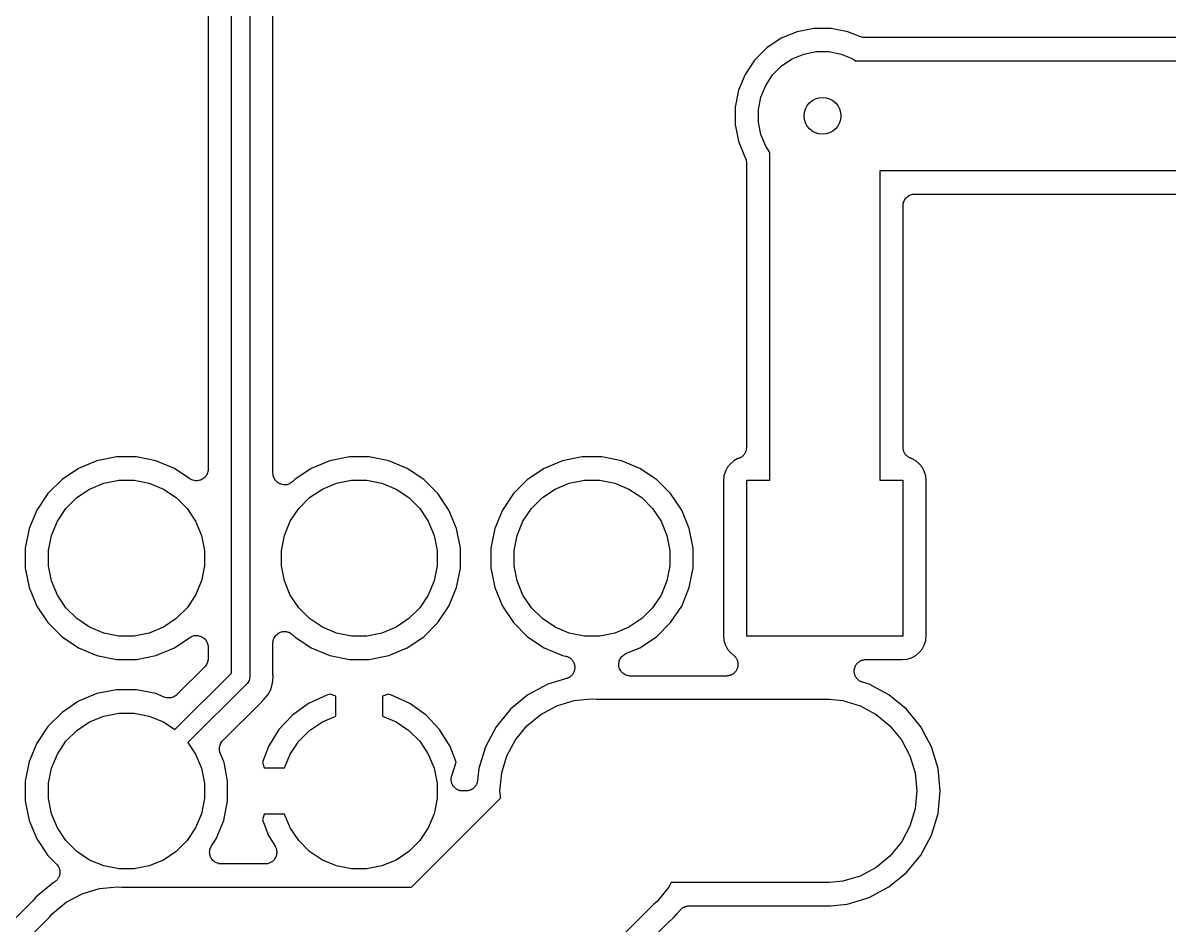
# Model space of a CAD drawing. Extents: x 49 to 143, y -149 to -38.
# Drawn here: x 111.54 to 124.05, y -69.54 to -59.69 of the extents above; entities that cross this region are included whole.
import ezdxf

# ---------------------------------------------------------------- set-up
doc = ezdxf.new("R2010")
doc.units = 0
doc.layers.add('BLACK', color=7, linetype='CONTINUOUS')

msp = doc.modelspace()

# ---------------------------------------------------------------- linework, layer by layer
at = {"layer": 'BLACK', "linetype": 'CONTINUOUS'}
for p, q in [((113.565, -57.4276), (113.565, -64.5617)), ((113.819, -66.786), (113.819, -57.4089)), ((114.019, -57.4454), (114.019, -66.8225)), ((114.273, -64.6055), (114.273, -57.6032)), ((120.175, -59.752), (119.991, -59.7887)), ((120.363, -59.752), (120.175, -59.752)), ((120.547, -59.7887), (120.363, -59.752)), ((119.817, -59.8606), (119.661, -59.965)), ((119.991, -59.7887), (119.817, -59.8606)), ((120.677, -59.8423), (120.547, -59.7887)), ((120.688, -59.8457), (120.677, -59.8423)), ((120.699, -59.8492), (120.688, -59.8457)), ((120.7, -59.8493), (120.699, -59.8492)), ((120.701, -59.8495), (120.7, -59.8493)), ((120.712, -59.8507), (120.701, -59.8495)), ((120.724, -59.852), (120.712, -59.8507)), ((120.725, -59.852), (120.724, -59.852)), ((133.556, -59.852), (120.725, -59.852)), ((120.725, -59.852), (120.725, -59.852)), ((120.725, -59.852), (120.725, -59.852)), ((120.725, -59.852), (120.725, -59.852)), ((119.661, -59.965), (119.528, -60.0979)), ((120.065, -60.0329), (120.2, -60.006)), ((120.2, -60.006), (120.338, -60.006)), ((120.338, -60.006), (120.473, -60.0329)), ((119.528, -60.0979), (119.424, -60.2541)), ((119.823, -60.1623), (119.937, -60.0857)), ((119.937, -60.0857), (120.065, -60.0329)), ((120.473, -60.0329), (120.601, -60.0857)), ((120.601, -60.0857), (120.631, -60.106)), ((120.631, -60.106), (133.575, -60.106)), ((119.424, -60.2541), (119.352, -60.4277)), ((119.649, -60.3744), (119.725, -60.2598)), ((119.725, -60.2598), (119.823, -60.1623)), ((119.596, -60.5018), (119.649, -60.3744)), ((119.352, -60.4277), (119.315, -60.612)), ((119.569, -60.6371), (119.596, -60.5018)), ((119.315, -60.612), (119.315, -60.8)), ((119.569, -60.7749), (119.569, -60.6371)), ((119.596, -60.9102), (119.569, -60.7749)), ((119.315, -60.8), (119.352, -60.9843)), ((119.352, -60.9843), (119.427, -61.1655)), ((119.649, -61.0376), (119.596, -60.9102)), ((119.694, -61.106), (119.649, -61.0376)), ((119.694, -64.682), (119.694, -61.106)), ((119.427, -61.1655), (119.431, -61.1732)), ((119.431, -61.1732), (119.431, -61.1739)), ((119.431, -61.1739), (119.431, -61.1745)), ((119.431, -61.1745), (119.435, -61.1858)), ((119.435, -61.1858), (119.438, -61.1969)), ((119.438, -61.1969), (119.438, -61.1976)), ((119.438, -61.1976), (119.438, -61.1983)), ((119.438, -61.1983), (119.439, -61.21)), ((119.439, -61.21), (119.44, -61.2216)), ((119.44, -61.2216), (119.44, -64.3236)), ((133.355, -61.306), (120.894, -61.306)), ((120.894, -61.306), (120.894, -64.682)), ((121.151, -61.6606), (121.155, -61.6492)), ((121.155, -61.6492), (121.158, -61.6378)), ((121.158, -61.6378), (121.159, -61.6374)), ((121.159, -61.637), (121.164, -61.6265)), ((121.159, -61.6374), (121.159, -61.637)), ((121.164, -61.6265), (121.17, -61.616)), ((121.17, -61.6156), (121.171, -61.6152)), ((121.17, -61.616), (121.17, -61.6156)), ((121.171, -61.6152), (121.178, -61.6061)), ((121.178, -61.6061), (121.186, -61.5969)), ((121.186, -61.5966), (121.187, -61.5963)), ((121.186, -61.5969), (121.186, -61.5966)), ((121.187, -61.5963), (121.196, -61.5888)), ((121.196, -61.5888), (121.205, -61.5812)), ((121.205, -61.5812), (121.206, -61.581)), ((121.206, -61.5807), (121.216, -61.5752)), ((121.206, -61.581), (121.206, -61.5807)), ((121.216, -61.5752), (121.227, -61.5696)), ((121.227, -61.5695), (121.228, -61.5692)), ((121.227, -61.5696), (121.227, -61.5695)), ((121.228, -61.5692), (121.239, -61.5659)), ((121.239, -61.5659), (121.251, -61.5624)), ((121.251, -61.5624), (121.252, -61.5622)), ((121.251, -61.5624), (121.251, -61.5624)), ((121.252, -61.5622), (121.263, -61.5612)), ((121.263, -61.5612), (121.275, -61.56)), ((121.275, -61.56), (133.198, -61.56)), ((121.148, -61.6852), (121.15, -61.6733)), ((121.148, -61.6861), (121.148, -61.6852)), ((121.148, -61.687), (121.148, -61.6861)), ((121.148, -61.6861), (121.148, -61.6861)), ((121.148, -61.6861), (121.148, -61.6861)), ((121.148, -64.3236), (121.148, -61.687)), ((121.15, -61.6733), (121.151, -61.6615)), ((121.151, -61.661), (121.151, -61.6606)), ((121.151, -61.6615), (121.151, -61.661)), ((119.407, -64.4092), (119.402, -64.4143)), ((119.411, -64.4044), (119.407, -64.4092)), ((119.415, -64.3997), (119.411, -64.4044)), ((119.418, -64.3953), (119.415, -64.3997)), ((119.421, -64.3894), (119.418, -64.3953)), ((119.425, -64.3839), (119.421, -64.3894)), ((119.427, -64.3786), (119.425, -64.3839)), ((119.43, -64.3736), (119.427, -64.3786)), ((119.432, -64.3672), (119.43, -64.3736)), ((119.435, -64.361), (119.432, -64.3672)), ((119.436, -64.3554), (119.435, -64.361)), ((119.438, -64.35), (119.436, -64.3554)), ((119.44, -64.3367), (119.438, -64.3433)), ((119.438, -64.3433), (119.438, -64.35)), ((119.44, -64.3236), (119.44, -64.3254)), ((119.44, -64.3254), (119.44, -64.331)), ((119.44, -64.331), (119.44, -64.3367)), ((121.149, -64.3293), (121.148, -64.3236)), ((121.149, -64.3349), (121.149, -64.3293)), ((121.15, -64.3416), (121.149, -64.3349)), ((121.151, -64.3483), (121.15, -64.3416)), ((121.152, -64.3537), (121.151, -64.3483)), ((121.154, -64.3593), (121.152, -64.3537)), ((121.156, -64.3655), (121.154, -64.3593)), ((121.158, -64.372), (121.156, -64.3655)), ((121.161, -64.377), (121.158, -64.372)), ((121.163, -64.3823), (121.161, -64.377)), ((121.166, -64.3879), (121.163, -64.3823)), ((121.17, -64.3939), (121.166, -64.3879)), ((121.173, -64.3983), (121.17, -64.3939)), ((121.176, -64.403), (121.173, -64.3983)), ((121.181, -64.4079), (121.176, -64.403)), ((121.185, -64.4131), (121.181, -64.4079)), ((112.352, -64.4704), (112.151, -64.5536)), ((112.566, -64.428), (112.352, -64.4704)), ((112.783, -64.428), (112.566, -64.428)), ((112.996, -64.4704), (112.783, -64.428)), ((113.197, -64.5536), (112.996, -64.4704)), ((114.892, -64.4704), (114.691, -64.5536)), ((115.106, -64.428), (114.892, -64.4704)), ((115.323, -64.428), (115.106, -64.428)), ((115.536, -64.4704), (115.323, -64.428)), ((115.737, -64.5536), (115.536, -64.4704)), ((117.432, -64.4704), (117.231, -64.5536)), ((117.646, -64.428), (117.432, -64.4704)), ((117.863, -64.428), (117.646, -64.428)), ((118.076, -64.4704), (117.863, -64.428)), ((118.277, -64.5536), (118.076, -64.4704)), ((119.264, -64.5015), (119.232, -64.5402)), ((119.303, -64.4698), (119.264, -64.5015)), ((119.347, -64.4462), (119.303, -64.4698)), ((119.35, -64.4451), (119.347, -64.4462)), ((119.356, -64.443), (119.35, -64.4451)), ((119.361, -64.4413), (119.356, -64.443)), ((119.367, -64.4382), (119.361, -64.4413)), ((119.373, -64.4357), (119.367, -64.4382)), ((119.378, -64.4325), (119.373, -64.4357)), ((119.383, -64.4299), (119.378, -64.4325)), ((119.388, -64.4256), (119.383, -64.4299)), ((119.394, -64.4219), (119.388, -64.4256)), ((119.398, -64.4179), (119.394, -64.4219)), ((119.402, -64.4143), (119.398, -64.4179)), ((121.19, -64.4167), (121.185, -64.4131)), ((121.194, -64.4208), (121.19, -64.4167)), ((121.199, -64.4246), (121.194, -64.4208)), ((121.204, -64.4289), (121.199, -64.4246)), ((121.209, -64.4316), (121.204, -64.4289)), ((121.214, -64.4348), (121.209, -64.4316)), ((121.22, -64.4375), (121.214, -64.4348)), ((121.226, -64.4407), (121.22, -64.4375)), ((121.232, -64.4424), (121.226, -64.4407)), ((121.237, -64.4446), (121.232, -64.4424)), ((121.239, -64.4451), (121.237, -64.4446)), ((121.242, -64.4462), (121.239, -64.4451)), ((121.286, -64.4698), (121.242, -64.4462)), ((121.325, -64.5015), (121.286, -64.4698)), ((121.357, -64.5402), (121.325, -64.5015)), ((112.151, -64.5536), (111.971, -64.6745)), ((113.367, -64.6673), (113.197, -64.5536)), ((113.517, -64.6601), (113.508, -64.6677)), ((113.527, -64.6524), (113.517, -64.6601)), ((113.535, -64.6428), (113.527, -64.6521)), ((113.527, -64.6521), (113.527, -64.6522)), ((113.527, -64.6522), (113.527, -64.6524)), ((113.543, -64.6335), (113.535, -64.6428)), ((113.549, -64.6224), (113.543, -64.633)), ((113.543, -64.633), (113.543, -64.6332)), ((113.543, -64.6332), (113.543, -64.6335)), ((113.555, -64.6117), (113.549, -64.6224)), ((113.559, -64.5997), (113.555, -64.6112)), ((113.555, -64.6112), (113.555, -64.6115)), ((113.555, -64.6115), (113.555, -64.6117)), ((113.562, -64.5881), (113.559, -64.5997)), ((113.564, -64.5756), (113.562, -64.5876)), ((113.562, -64.5876), (113.562, -64.5878)), ((113.562, -64.5878), (113.562, -64.5881)), ((113.565, -64.5635), (113.564, -64.5756)), ((113.565, -64.5617), (113.565, -64.5629)), ((113.565, -64.5629), (113.565, -64.5629)), ((113.565, -64.5629), (113.565, -64.563)), ((113.565, -64.563), (113.565, -64.5635)), ((114.274, -64.6177), (114.273, -64.6055)), ((114.275, -64.6297), (114.274, -64.6177)), ((114.275, -64.6299), (114.275, -64.6297)), ((114.275, -64.6302), (114.275, -64.6299)), ((114.279, -64.6418), (114.275, -64.6302)), ((114.282, -64.6535), (114.279, -64.6418)), ((114.283, -64.6537), (114.282, -64.6535)), ((114.283, -64.6539), (114.283, -64.6537)), ((114.288, -64.6646), (114.283, -64.6539)), ((114.691, -64.5536), (114.511, -64.6745)), ((115.918, -64.6745), (115.737, -64.5536)), ((117.231, -64.5536), (117.051, -64.6745)), ((118.458, -64.6745), (118.277, -64.5536)), ((119.194, -64.6322), (119.189, -64.6882)), ((119.209, -64.5843), (119.194, -64.6322)), ((119.232, -64.5402), (119.209, -64.5843)), ((121.38, -64.5843), (121.357, -64.5402)), ((121.395, -64.6322), (121.38, -64.5843)), ((121.4, -64.6882), (121.395, -64.6322)), ((111.971, -64.6745), (111.817, -64.8282)), ((112.133, -64.8718), (112.272, -64.7787)), ((112.272, -64.7787), (112.426, -64.7147)), ((112.426, -64.7147), (112.591, -64.682)), ((112.591, -64.682), (112.758, -64.682)), ((112.758, -64.682), (112.922, -64.7147)), ((112.922, -64.7147), (113.077, -64.7787)), ((113.077, -64.7787), (113.216, -64.8718)), ((113.378, -64.673), (113.367, -64.6673)), ((113.389, -64.6788), (113.378, -64.673)), ((113.389, -64.6789), (113.389, -64.6788)), ((113.389, -64.679), (113.389, -64.6789)), ((113.401, -64.6825), (113.389, -64.679)), ((113.412, -64.6861), (113.401, -64.6825)), ((113.413, -64.6861), (113.412, -64.6861)), ((113.413, -64.6862), (113.413, -64.6861)), ((113.425, -64.6874), (113.413, -64.6862)), ((113.437, -64.6887), (113.425, -64.6874)), ((113.438, -64.6887), (113.437, -64.6887)), ((113.437, -64.6887), (113.437, -64.6887)), ((113.45, -64.6876), (113.438, -64.6887)), ((113.462, -64.6865), (113.45, -64.6876)), ((113.474, -64.6829), (113.462, -64.6864)), ((113.462, -64.6864), (113.462, -64.6864)), ((113.462, -64.6864), (113.462, -64.6865)), ((113.486, -64.6795), (113.474, -64.6829)), ((113.497, -64.6736), (113.486, -64.6793)), ((113.486, -64.6793), (113.486, -64.6793)), ((113.486, -64.6793), (113.486, -64.6795)), ((113.508, -64.668), (113.497, -64.6736)), ((113.508, -64.6677), (113.508, -64.6678)), ((113.508, -64.6678), (113.508, -64.668)), ((114.294, -64.6754), (114.288, -64.6646)), ((114.294, -64.6756), (114.294, -64.6754)), ((114.294, -64.6758), (114.294, -64.6756)), ((114.302, -64.6852), (114.294, -64.6758)), ((114.31, -64.6947), (114.302, -64.6852)), ((114.31, -64.6948), (114.31, -64.6947)), ((114.31, -64.695), (114.31, -64.6948)), ((114.319, -64.7027), (114.31, -64.695)), ((114.329, -64.7105), (114.319, -64.7027)), ((114.329, -64.7106), (114.329, -64.7105)), ((114.329, -64.7108), (114.329, -64.7106)), ((114.34, -64.7166), (114.329, -64.7108)), ((114.35, -64.7224), (114.34, -64.7166)), ((114.351, -64.7225), (114.35, -64.7224)), ((114.351, -64.7226), (114.351, -64.7225)), ((114.362, -64.7262), (114.351, -64.7226)), ((114.374, -64.7298), (114.362, -64.7262)), ((114.374, -64.7299), (114.374, -64.7298)), ((114.374, -64.7298), (114.374, -64.7298)), ((114.387, -64.7312), (114.374, -64.7299)), ((114.399, -64.7325), (114.387, -64.7312)), ((114.411, -64.7314), (114.399, -64.7325)), ((114.399, -64.7325), (114.399, -64.7325)), ((114.399, -64.7325), (114.399, -64.7325)), ((114.423, -64.7303), (114.411, -64.7314)), ((114.424, -64.7303), (114.423, -64.7303)), ((114.435, -64.7269), (114.424, -64.7303)), ((114.424, -64.7303), (114.424, -64.7303)), ((114.447, -64.7234), (114.435, -64.7269)), ((114.448, -64.7233), (114.447, -64.7233)), ((114.447, -64.7233), (114.447, -64.7234)), ((114.458, -64.7176), (114.448, -64.7233)), ((114.469, -64.712), (114.458, -64.7176)), ((114.47, -64.7118), (114.469, -64.7119)), ((114.469, -64.7119), (114.469, -64.712)), ((114.479, -64.7041), (114.47, -64.7118)), ((114.489, -64.6966), (114.479, -64.7041)), ((114.49, -64.6953), (114.489, -64.6962)), ((114.489, -64.6962), (114.489, -64.6962)), ((114.489, -64.6962), (114.489, -64.6963)), ((114.489, -64.6963), (114.489, -64.6966)), ((114.511, -64.6745), (114.49, -64.6953)), ((114.673, -64.8718), (114.812, -64.7787)), ((114.812, -64.7787), (114.966, -64.7147)), ((114.966, -64.7147), (115.131, -64.682)), ((115.131, -64.682), (115.298, -64.682)), ((115.298, -64.682), (115.462, -64.7147)), ((115.462, -64.7147), (115.617, -64.7787)), ((115.617, -64.7787), (115.756, -64.8718)), ((116.072, -64.8282), (115.918, -64.6745)), ((117.051, -64.6745), (116.897, -64.8282)), ((117.213, -64.8718), (117.352, -64.7787)), ((117.352, -64.7787), (117.506, -64.7147)), ((117.506, -64.7147), (117.671, -64.682)), ((117.671, -64.682), (117.838, -64.682)), ((117.838, -64.682), (118.002, -64.7147)), ((118.002, -64.7147), (118.157, -64.7787)), ((118.157, -64.7787), (118.296, -64.8718)), ((118.612, -64.8282), (118.458, -64.6745)), ((119.189, -64.6882), (119.189, -66.3758)), ((119.444, -66.382), (119.444, -64.682)), ((119.444, -64.682), (119.694, -64.682)), ((120.894, -64.682), (121.144, -64.682)), ((121.144, -64.682), (121.144, -66.382)), ((121.4, -66.3758), (121.4, -64.6882)), ((111.817, -64.8282), (111.696, -65.0091)), ((112.014, -64.9902), (112.133, -64.8718)), ((113.216, -64.8718), (113.335, -64.9902)), ((114.554, -64.9902), (114.673, -64.8718)), ((115.756, -64.8718), (115.875, -64.9902)), ((116.193, -65.0091), (116.072, -64.8282)), ((116.897, -64.8282), (116.776, -65.0091)), ((117.094, -64.9902), (117.213, -64.8718)), ((118.296, -64.8718), (118.415, -64.9902)), ((118.733, -65.0091), (118.612, -64.8282)), ((111.696, -65.0091), (111.613, -65.21)), ((111.921, -65.1294), (112.014, -64.9902)), ((113.335, -64.9902), (113.428, -65.1294)), ((114.461, -65.1294), (114.554, -64.9902)), ((115.875, -64.9902), (115.968, -65.1294)), ((116.276, -65.21), (116.193, -65.0091)), ((116.776, -65.0091), (116.693, -65.21)), ((117.001, -65.1294), (117.094, -64.9902)), ((118.415, -64.9902), (118.508, -65.1294)), ((118.816, -65.21), (118.733, -65.0091)), ((111.857, -65.2841), (111.921, -65.1294)), ((113.428, -65.1294), (113.492, -65.2841)), ((114.397, -65.2841), (114.461, -65.1294)), ((115.968, -65.1294), (116.032, -65.2841)), ((116.937, -65.2841), (117.001, -65.1294)), ((118.508, -65.1294), (118.572, -65.2841)), ((111.613, -65.21), (111.57, -65.4233)), ((111.824, -65.4483), (111.857, -65.2841)), ((113.492, -65.2841), (113.524, -65.4483)), ((114.364, -65.4483), (114.397, -65.2841)), ((116.032, -65.2841), (116.064, -65.4483)), ((116.318, -65.4233), (116.276, -65.21)), ((116.693, -65.21), (116.65, -65.4233)), ((116.904, -65.4483), (116.937, -65.2841)), ((118.572, -65.2841), (118.604, -65.4483)), ((118.858, -65.4233), (118.816, -65.21)), ((111.57, -65.4233), (111.57, -65.6407)), ((111.824, -65.6157), (111.824, -65.4483)), ((113.524, -65.4483), (113.524, -65.6157)), ((114.364, -65.6157), (114.364, -65.4483)), ((116.064, -65.4483), (116.064, -65.6157)), ((116.318, -65.6407), (116.318, -65.4233)), ((116.65, -65.4233), (116.65, -65.6407)), ((116.904, -65.6157), (116.904, -65.4483)), ((118.604, -65.4483), (118.604, -65.6157)), ((118.858, -65.6407), (118.858, -65.4233)), ((111.57, -65.6407), (111.613, -65.854)), ((111.857, -65.7799), (111.824, -65.6157)), ((113.524, -65.6157), (113.492, -65.7799)), ((114.397, -65.7799), (114.364, -65.6157)), ((116.064, -65.6157), (116.032, -65.7799)), ((116.276, -65.854), (116.318, -65.6407)), ((116.65, -65.6407), (116.693, -65.854)), ((116.937, -65.7799), (116.904, -65.6157)), ((118.604, -65.6157), (118.572, -65.7799)), ((118.816, -65.854), (118.858, -65.6407)), ((111.921, -65.9346), (111.857, -65.7799)), ((113.492, -65.7799), (113.428, -65.9346)), ((114.461, -65.9346), (114.397, -65.7799)), ((116.032, -65.7799), (115.968, -65.9346)), ((117.001, -65.9346), (116.937, -65.7799)), ((118.572, -65.7799), (118.508, -65.9346)), ((111.613, -65.854), (111.696, -66.0549)), ((116.193, -66.0549), (116.276, -65.854)), ((116.693, -65.854), (116.776, -66.0549)), ((118.733, -66.0549), (118.816, -65.854)), ((112.014, -66.0738), (111.921, -65.9346)), ((113.428, -65.9346), (113.335, -66.0738)), ((114.554, -66.0738), (114.461, -65.9346)), ((115.968, -65.9346), (115.875, -66.0738)), ((117.094, -66.0738), (117.001, -65.9346)), ((118.508, -65.9346), (118.415, -66.0738)), ((111.696, -66.0549), (111.817, -66.2358)), ((112.133, -66.1922), (112.014, -66.0738)), ((113.335, -66.0738), (113.216, -66.1922)), ((114.673, -66.1922), (114.554, -66.0738)), ((115.875, -66.0738), (115.756, -66.1922)), ((116.072, -66.2358), (116.193, -66.0549)), ((116.776, -66.0549), (116.897, -66.2358)), ((117.213, -66.1922), (117.094, -66.0738)), ((118.415, -66.0738), (118.296, -66.1922)), ((118.612, -66.2358), (118.733, -66.0549)), ((111.817, -66.2358), (111.971, -66.3895)), ((112.272, -66.2853), (112.133, -66.1922)), ((112.426, -66.3493), (112.272, -66.2853)), ((113.077, -66.2853), (112.922, -66.3493)), ((113.216, -66.1922), (113.077, -66.2853)), ((114.812, -66.2853), (114.673, -66.1922)), ((114.966, -66.3493), (114.812, -66.2853)), ((115.617, -66.2853), (115.462, -66.3493)), ((115.756, -66.1922), (115.617, -66.2853)), ((115.918, -66.3895), (116.072, -66.2358)), ((116.897, -66.2358), (117.051, -66.3895)), ((117.352, -66.2853), (117.213, -66.1922)), ((117.506, -66.3493), (117.352, -66.2853)), ((118.157, -66.2853), (118.002, -66.3493)), ((118.296, -66.1922), (118.157, -66.2853)), ((118.458, -66.3895), (118.612, -66.2358)), ((111.971, -66.3895), (112.151, -66.5104)), ((112.591, -66.382), (112.426, -66.3493)), ((112.758, -66.382), (112.591, -66.382)), ((112.922, -66.3493), (112.758, -66.382)), ((113.197, -66.5104), (113.367, -66.3967)), ((113.367, -66.3967), (113.368, -66.396)), ((113.368, -66.396), (113.369, -66.3957)), ((113.368, -66.396), (113.368, -66.396)), ((113.368, -66.396), (113.368, -66.396)), ((113.369, -66.3957), (113.38, -66.3901)), ((113.38, -66.3901), (113.39, -66.3845)), ((113.39, -66.3845), (113.391, -66.3845)), ((113.391, -66.3843), (113.403, -66.3809)), ((113.391, -66.3845), (113.391, -66.3843)), ((113.403, -66.3809), (113.414, -66.3775)), ((113.414, -66.3775), (113.415, -66.3774)), ((113.414, -66.3775), (113.414, -66.3775)), ((113.415, -66.3774), (113.427, -66.3764)), ((113.427, -66.3764), (113.439, -66.3753)), ((113.439, -66.3753), (113.439, -66.3753)), ((113.439, -66.3753), (113.439, -66.3753)), ((113.439, -66.3753), (113.451, -66.3766)), ((113.451, -66.3766), (113.464, -66.3779)), ((113.464, -66.3779), (113.464, -66.378)), ((113.464, -66.378), (113.464, -66.378)), ((113.464, -66.378), (113.476, -66.3816)), ((113.476, -66.3816), (113.487, -66.3852)), ((113.487, -66.3852), (113.487, -66.3853)), ((113.487, -66.3853), (113.488, -66.3854)), ((113.488, -66.3854), (113.498, -66.3912)), ((113.498, -66.3912), (113.509, -66.397)), ((113.509, -66.397), (113.509, -66.3972)), ((113.509, -66.3972), (113.509, -66.3973)), ((113.509, -66.3973), (113.519, -66.405)), ((113.519, -66.405), (113.528, -66.4128)), ((114.279, -66.4204), (114.283, -66.4089)), ((114.283, -66.4085), (114.289, -66.3978)), ((114.283, -66.4087), (114.283, -66.4085)), ((114.283, -66.4089), (114.283, -66.4087)), ((114.289, -66.3978), (114.295, -66.3871)), ((114.295, -66.3867), (114.303, -66.3774)), ((114.295, -66.3869), (114.295, -66.3867)), ((114.295, -66.3871), (114.295, -66.3869)), ((114.303, -66.3774), (114.311, -66.3681)), ((114.311, -66.3678), (114.321, -66.3602)), ((114.311, -66.3679), (114.311, -66.3678)), ((114.311, -66.3681), (114.311, -66.3679)), ((114.321, -66.3602), (114.33, -66.3525)), ((114.33, -66.3522), (114.341, -66.3466)), ((114.33, -66.3524), (114.33, -66.3522)), ((114.33, -66.3525), (114.33, -66.3524)), ((114.341, -66.3466), (114.352, -66.3409)), ((114.352, -66.3407), (114.364, -66.3373)), ((114.352, -66.3408), (114.352, -66.3407)), ((114.352, -66.3409), (114.352, -66.3408)), ((114.364, -66.3373), (114.376, -66.3338)), ((114.376, -66.3337), (114.388, -66.3326)), ((114.376, -66.3338), (114.376, -66.3337)), ((114.376, -66.3338), (114.376, -66.3338)), ((114.388, -66.3326), (114.4, -66.3315)), ((114.4, -66.3315), (114.401, -66.3315)), ((114.401, -66.3315), (114.401, -66.3315)), ((114.401, -66.3315), (114.413, -66.3328)), ((114.413, -66.3328), (114.425, -66.334)), ((114.425, -66.334), (114.425, -66.3341)), ((114.425, -66.3341), (114.426, -66.3341)), ((114.426, -66.3341), (114.437, -66.3377)), ((114.437, -66.3377), (114.449, -66.3413)), ((114.449, -66.3413), (114.449, -66.3414)), ((114.449, -66.3414), (114.449, -66.3414)), ((114.449, -66.3414), (114.46, -66.3473)), ((114.46, -66.3473), (114.471, -66.353)), ((114.471, -66.353), (114.471, -66.3531)), ((114.471, -66.3531), (114.471, -66.3532)), ((114.471, -66.3532), (114.48, -66.3609)), ((114.48, -66.3609), (114.49, -66.3687)), ((114.49, -66.3687), (114.511, -66.3895)), ((114.511, -66.3895), (114.691, -66.5104)), ((115.131, -66.382), (114.966, -66.3493)), ((115.298, -66.382), (115.131, -66.382)), ((115.462, -66.3493), (115.298, -66.382)), ((115.737, -66.5104), (115.918, -66.3895)), ((117.051, -66.3895), (117.231, -66.5104)), ((117.671, -66.382), (117.506, -66.3493)), ((117.838, -66.382), (117.671, -66.382)), ((118.002, -66.3493), (117.838, -66.382)), ((118.277, -66.5104), (118.458, -66.3895)), ((119.189, -66.3758), (119.194, -66.4318)), ((121.144, -66.382), (119.444, -66.382)), ((121.395, -66.4318), (121.4, -66.3758)), ((112.151, -66.5104), (112.352, -66.5936)), ((112.996, -66.5936), (113.197, -66.5104)), ((113.528, -66.4128), (113.528, -66.413)), ((113.528, -66.413), (113.529, -66.4132)), ((113.529, -66.4132), (113.536, -66.4226)), ((113.536, -66.4226), (113.544, -66.432)), ((113.544, -66.432), (113.544, -66.4323)), ((113.544, -66.4323), (113.544, -66.4325)), ((113.544, -66.4325), (113.55, -66.4432)), ((113.55, -66.4432), (113.555, -66.4539)), ((113.555, -66.4539), (113.555, -66.4542)), ((113.555, -66.4542), (113.556, -66.4544)), ((113.556, -66.4544), (113.559, -66.4661)), ((113.559, -66.4661), (113.563, -66.4776)), ((113.563, -66.4776), (113.563, -66.4779)), ((113.563, -66.4779), (113.563, -66.4782)), ((113.563, -66.4782), (113.564, -66.4903)), ((113.564, -66.4903), (113.565, -66.5023)), ((113.565, -66.5023), (113.565, -66.6282)), ((114.273, -66.4567), (114.274, -66.4445)), ((114.273, -66.4571), (114.273, -66.4567)), ((114.273, -66.4572), (114.273, -66.4571)), ((114.273, -66.4585), (114.273, -66.4572)), ((114.273, -66.4572), (114.273, -66.4572)), ((114.273, -66.8038), (114.273, -66.4585)), ((114.274, -66.4445), (114.276, -66.4325)), ((114.276, -66.4321), (114.279, -66.4204)), ((114.276, -66.4323), (114.276, -66.4321)), ((114.276, -66.4325), (114.276, -66.4323)), ((114.691, -66.5104), (114.892, -66.5936)), ((115.536, -66.5936), (115.737, -66.5104)), ((117.231, -66.5104), (117.432, -66.5936)), ((118.124, -66.5737), (118.277, -66.5104)), ((119.194, -66.4318), (119.209, -66.4797)), ((119.209, -66.4797), (119.232, -66.5238)), ((119.232, -66.5238), (119.264, -66.5625)), ((121.325, -66.5625), (121.357, -66.5238)), ((121.357, -66.5238), (121.38, -66.4797)), ((121.38, -66.4797), (121.395, -66.4318)), ((112.352, -66.5936), (112.566, -66.636)), ((112.566, -66.636), (112.783, -66.636)), ((112.783, -66.636), (112.996, -66.5936)), ((113.562, -66.6546), (113.559, -66.6658)), ((113.564, -66.6417), (113.562, -66.6533)), ((113.562, -66.6533), (113.562, -66.6539)), ((113.562, -66.6539), (113.562, -66.6546)), ((113.565, -66.6299), (113.564, -66.6417)), ((113.565, -66.6282), (113.565, -66.6286)), ((113.565, -66.6286), (113.565, -66.6286)), ((113.565, -66.6286), (113.565, -66.6286)), ((113.565, -66.6286), (113.565, -66.6299)), ((114.892, -66.5936), (115.106, -66.636)), ((115.106, -66.636), (115.323, -66.636)), ((115.323, -66.636), (115.536, -66.5936)), ((117.432, -66.5936), (117.464, -66.5999)), ((117.464, -66.5999), (117.466, -66.6002)), ((117.466, -66.6002), (117.472, -66.6021)), ((117.472, -66.6021), (117.478, -66.6033)), ((117.478, -66.6033), (117.483, -66.6058)), ((117.483, -66.6058), (117.489, -66.6078)), ((117.489, -66.6078), (117.495, -66.6107)), ((117.495, -66.6107), (117.5, -66.6131)), ((117.5, -66.6131), (117.506, -66.6167)), ((117.506, -66.6167), (117.511, -66.6197)), ((117.511, -66.6197), (117.516, -66.6236)), ((117.516, -66.6236), (117.521, -66.627)), ((117.521, -66.627), (117.525, -66.6316)), ((117.525, -66.6316), (117.53, -66.6357)), ((117.53, -66.6357), (117.534, -66.6404)), ((117.534, -66.6404), (117.538, -66.6447)), ((117.538, -66.6447), (117.542, -66.65)), ((117.542, -66.65), (117.546, -66.655)), ((117.546, -66.655), (117.548, -66.6604)), ((117.548, -66.6604), (117.552, -66.6655)), ((118.049, -66.6655), (118.052, -66.6535)), ((118.052, -66.6535), (118.056, -66.642)), ((118.056, -66.6418), (118.062, -66.6309)), ((118.056, -66.6419), (118.056, -66.6418)), ((118.056, -66.642), (118.056, -66.6419)), ((118.062, -66.6309), (118.068, -66.6202)), ((118.068, -66.62), (118.076, -66.6103)), ((118.068, -66.6201), (118.068, -66.62)), ((118.068, -66.6202), (118.068, -66.6201)), ((118.076, -66.6103), (118.083, -66.601)), ((118.083, -66.601), (118.084, -66.601)), ((118.084, -66.6009), (118.093, -66.593)), ((118.084, -66.601), (118.084, -66.6009)), ((118.093, -66.593), (118.103, -66.5853)), ((118.103, -66.5852), (118.114, -66.5794)), ((118.103, -66.5853), (118.103, -66.5852)), ((118.103, -66.5853), (118.103, -66.5853)), ((118.114, -66.5794), (118.124, -66.5737)), ((119.264, -66.5625), (119.301, -66.5928)), ((119.301, -66.5928), (119.302, -66.594)), ((119.302, -66.594), (119.306, -66.5983)), ((119.306, -66.5983), (119.311, -66.6021)), ((119.311, -66.6021), (119.315, -66.6071)), ((119.315, -66.6071), (119.32, -66.6117)), ((119.32, -66.6117), (119.323, -66.6168)), ((119.323, -66.6168), (119.327, -66.6215)), ((119.327, -66.6215), (119.33, -66.6271)), ((119.33, -66.6271), (119.333, -66.6325)), ((119.333, -66.6325), (119.335, -66.6381)), ((119.335, -66.6381), (119.338, -66.6434)), ((119.338, -66.6434), (119.34, -66.6496)), ((119.34, -66.6496), (119.342, -66.6555)), ((119.342, -66.6555), (119.343, -66.6614)), ((119.343, -66.6614), (119.345, -66.6672)), ((120.668, -66.6629), (120.672, -66.6591)), ((120.672, -66.6591), (120.678, -66.6561)), ((120.678, -66.6561), (120.683, -66.6526)), ((120.683, -66.6526), (120.689, -66.6503)), ((120.689, -66.6503), (120.694, -66.6474)), ((120.694, -66.6474), (120.7, -66.6456)), ((120.7, -66.6456), (120.706, -66.6432)), ((120.706, -66.6432), (120.712, -66.642)), ((120.712, -66.642), (120.718, -66.6403)), ((120.718, -66.6403), (120.724, -66.6396)), ((120.724, -66.6396), (120.73, -66.6384)), ((120.73, -66.6384), (120.737, -66.6384)), ((120.737, -66.6384), (120.743, -66.6378)), ((120.743, -66.6378), (121.138, -66.6378)), ((121.138, -66.6378), (121.194, -66.6323)), ((121.194, -66.6323), (121.242, -66.6178)), ((121.242, -66.6178), (121.286, -66.5942)), ((121.286, -66.5942), (121.325, -66.5625)), ((113.202, -67.4025), (113.819, -66.786)), ((113.528, -66.718), (113.225, -67.0204)), ((113.535, -66.7089), (113.528, -66.718)), ((113.543, -66.6999), (113.535, -66.7089)), ((113.544, -66.6988), (113.543, -66.6993)), ((113.543, -66.6993), (113.543, -66.6999)), ((113.549, -66.6885), (113.544, -66.6988)), ((113.555, -66.6782), (113.549, -66.6885)), ((113.559, -66.6658), (113.555, -66.677)), ((113.555, -66.677), (113.555, -66.6776)), ((113.555, -66.6776), (113.555, -66.6782)), ((117.551, -66.7847), (117.548, -66.79)), ((117.553, -66.7791), (117.551, -66.7847)), ((117.552, -66.6655), (117.554, -66.6713)), ((117.556, -66.7738), (117.553, -66.7791)), ((117.554, -66.6713), (117.557, -66.677)), ((117.558, -66.7677), (117.556, -66.7738)), ((117.557, -66.677), (117.559, -66.6828)), ((117.561, -66.7618), (117.558, -66.7677)), ((117.559, -66.6828), (117.561, -66.6884)), ((117.561, -66.6884), (117.562, -66.6947)), ((117.562, -66.7559), (117.561, -66.7618)), ((117.562, -66.6947), (117.564, -66.7008)), ((117.564, -66.7501), (117.562, -66.7559)), ((117.564, -66.7008), (117.565, -66.7068)), ((117.566, -66.7375), (117.564, -66.7438)), ((117.564, -66.7438), (117.564, -66.7501)), ((117.565, -66.7068), (117.566, -66.7128)), ((117.566, -66.7128), (117.566, -66.7191)), ((117.566, -66.7191), (117.566, -66.7254)), ((117.566, -66.7254), (117.566, -66.7315)), ((117.566, -66.7315), (117.566, -66.7375)), ((118.046, -66.6901), (118.047, -66.6777)), ((118.046, -66.6902), (118.046, -66.6901)), ((118.046, -66.6903), (118.046, -66.6902)), ((118.047, -66.7026), (118.046, -66.6903)), ((118.047, -66.6777), (118.049, -66.6657)), ((118.048, -66.7148), (118.047, -66.7026)), ((118.048, -66.7149), (118.048, -66.7148)), ((118.048, -66.715), (118.048, -66.7149)), ((118.052, -66.7269), (118.048, -66.715)), ((118.049, -66.6656), (118.049, -66.6655)), ((118.049, -66.6657), (118.049, -66.6656)), ((118.055, -66.7386), (118.052, -66.7269)), ((118.055, -66.7387), (118.055, -66.7386)), ((118.055, -66.7388), (118.055, -66.7387)), ((118.061, -66.7494), (118.055, -66.7388)), ((118.067, -66.7605), (118.061, -66.7494)), ((118.067, -66.7606), (118.067, -66.7605)), ((118.067, -66.7607), (118.067, -66.7606)), ((118.074, -66.7699), (118.067, -66.7607)), ((118.082, -66.7799), (118.074, -66.7699)), ((118.082, -66.78), (118.082, -66.7799)), ((118.082, -66.7799), (118.082, -66.7799)), ((118.092, -66.788), (118.082, -66.78)), ((119.305, -66.7852), (119.3, -66.7897)), ((119.31, -66.7811), (119.305, -66.7852)), ((119.314, -66.7765), (119.31, -66.7811)), ((119.318, -66.7723), (119.314, -66.7765)), ((119.322, -66.767), (119.318, -66.7723)), ((119.326, -66.762), (119.322, -66.767)), ((119.328, -66.7567), (119.326, -66.762)), ((119.332, -66.7517), (119.328, -66.7567)), ((119.334, -66.7459), (119.332, -66.7517)), ((119.337, -66.7402), (119.334, -66.7459)), ((119.339, -66.7345), (119.337, -66.7402)), ((119.342, -66.7289), (119.339, -66.7345)), ((119.343, -66.7227), (119.342, -66.7289)), ((119.345, -66.7165), (119.343, -66.7227)), ((119.345, -66.6672), (119.346, -66.6736)), ((119.347, -66.7047), (119.345, -66.7106)), ((119.345, -66.7106), (119.345, -66.7165)), ((119.346, -66.6736), (119.347, -66.6799)), ((119.347, -66.6799), (119.347, -66.6859)), ((119.347, -66.6859), (119.347, -66.6919)), ((119.347, -66.6919), (119.347, -66.6983)), ((119.347, -66.6983), (119.347, -66.7047)), ((120.616, -66.7514), (120.618, -66.7454)), ((120.616, -66.7577), (120.616, -66.7514)), ((120.616, -66.764), (120.616, -66.7577)), ((120.616, -66.7701), (120.616, -66.764)), ((120.616, -66.7762), (120.616, -66.7701)), ((120.617, -66.7824), (120.616, -66.7762)), ((120.618, -66.7886), (120.617, -66.7824)), ((120.618, -66.7393), (120.62, -66.7333)), ((120.618, -66.7454), (120.618, -66.7393)), ((120.62, -66.7333), (120.621, -66.7271)), ((120.621, -66.7271), (120.624, -66.7215)), ((120.624, -66.7215), (120.626, -66.7156)), ((120.626, -66.7156), (120.629, -66.7101)), ((120.629, -66.7101), (120.631, -66.7043)), ((120.631, -66.7043), (120.634, -66.6992)), ((120.634, -66.6992), (120.637, -66.6938)), ((120.637, -66.6938), (120.641, -66.689)), ((120.641, -66.689), (120.645, -66.6838)), ((120.645, -66.6838), (120.649, -66.6795)), ((120.649, -66.6795), (120.653, -66.6747)), ((120.653, -66.6747), (120.658, -66.6707)), ((120.658, -66.6707), (120.663, -66.6663)), ((120.663, -66.6663), (120.668, -66.6629)), ((113.986, -66.9016), (113.344, -67.544)), ((113.99, -66.8985), (113.986, -66.9016)), ((114.003, -66.8832), (113.99, -66.8985)), ((114.012, -66.8659), (114.003, -66.8832)), ((114.017, -66.8489), (114.012, -66.8659)), ((114.018, -66.847), (114.017, -66.8489)), ((114.019, -66.8323), (114.018, -66.8429)), ((114.018, -66.8429), (114.018, -66.847)), ((114.019, -66.8225), (114.019, -66.8274)), ((114.019, -66.8274), (114.019, -66.8323)), ((114.019, -66.8323), (114.019, -66.8323)), ((114.248, -66.9635), (114.268, -66.8968)), ((114.268, -66.8968), (114.275, -66.8274)), ((114.274, -66.8091), (114.273, -66.8038)), ((114.273, -66.8145), (114.274, -66.8091)), ((114.274, -66.8162), (114.273, -66.8145)), ((114.275, -66.8274), (114.274, -66.8162)), ((117.272, -66.9078), (117.054, -67.0243)), ((117.476, -66.846), (117.272, -66.9078)), ((117.482, -66.8437), (117.476, -66.846)), ((117.488, -66.8419), (117.482, -66.8437)), ((117.493, -66.8389), (117.488, -66.8419)), ((117.499, -66.8365), (117.493, -66.8389)), ((117.504, -66.8331), (117.499, -66.8365)), ((117.509, -66.8303), (117.504, -66.8331)), ((117.514, -66.8263), (117.509, -66.8303)), ((117.52, -66.8228), (117.514, -66.8263)), ((117.524, -66.8185), (117.52, -66.8228)), ((117.529, -66.8146), (117.524, -66.8185)), ((117.533, -66.8097), (117.529, -66.8146)), ((117.537, -66.8053), (117.533, -66.8097)), ((117.541, -66.8002), (117.537, -66.8053)), ((117.545, -66.7956), (117.541, -66.8002)), ((117.548, -66.79), (117.545, -66.7956)), ((118.101, -66.7958), (118.092, -66.788)), ((118.102, -66.7959), (118.101, -66.7958)), ((118.101, -66.7958), (118.101, -66.7958)), ((118.112, -66.8019), (118.102, -66.7959)), ((118.123, -66.8077), (118.112, -66.8019)), ((118.123, -66.8078), (118.123, -66.8077)), ((118.135, -66.8114), (118.123, -66.8078)), ((118.123, -66.8078), (118.123, -66.8078)), ((118.147, -66.8152), (118.135, -66.8114)), ((118.147, -66.8153), (118.147, -66.8152)), ((118.147, -66.8152), (118.147, -66.8152)), ((118.159, -66.8166), (118.147, -66.8153)), ((118.171, -66.818), (118.159, -66.8166)), ((118.172, -66.818), (118.171, -66.818)), ((118.173, -66.818), (118.172, -66.818)), ((118.172, -66.818), (118.172, -66.818)), ((118.172, -66.818), (118.172, -66.818)), ((119.22, -66.818), (118.173, -66.818)), ((119.226, -66.8174), (119.22, -66.818)), ((119.232, -66.8174), (119.226, -66.8174)), ((119.239, -66.8162), (119.232, -66.8174)), ((119.245, -66.8156), (119.239, -66.8162)), ((119.251, -66.8138), (119.245, -66.8156)), ((119.257, -66.8127), (119.251, -66.8138)), ((119.263, -66.8103), (119.257, -66.8127)), ((119.269, -66.8084), (119.263, -66.8103)), ((119.274, -66.8056), (119.269, -66.8084)), ((119.28, -66.8033), (119.274, -66.8056)), ((119.285, -66.7998), (119.28, -66.8033)), ((119.291, -66.7968), (119.285, -66.7998)), ((119.295, -66.793), (119.291, -66.7968)), ((119.3, -66.7897), (119.295, -66.793)), ((120.62, -66.7945), (120.618, -66.7886)), ((120.621, -66.8005), (120.62, -66.7945)), ((120.623, -66.8064), (120.621, -66.8005)), ((120.625, -66.8124), (120.623, -66.8064)), ((120.628, -66.8178), (120.625, -66.8124)), ((120.63, -66.8235), (120.628, -66.8178)), ((120.633, -66.8288), (120.63, -66.8235)), ((120.636, -66.8344), (120.633, -66.8288)), ((120.64, -66.8392), (120.636, -66.8344)), ((120.644, -66.8443), (120.64, -66.8392)), ((120.648, -66.8488), (120.644, -66.8443)), ((120.652, -66.8537), (120.648, -66.8488)), ((120.657, -66.8576), (120.652, -66.8537)), ((120.661, -66.862), (120.657, -66.8576)), ((120.666, -66.8656), (120.661, -66.862)), ((120.671, -66.8696), (120.666, -66.8656)), ((120.676, -66.8726), (120.671, -66.8696)), ((120.681, -66.8761), (120.676, -66.8726)), ((120.687, -66.8785), (120.681, -66.8761)), ((120.693, -66.8816), (120.687, -66.8785)), ((120.698, -66.8834), (120.693, -66.8816)), ((120.704, -66.8858), (120.698, -66.8834)), ((120.706, -66.8864), (120.704, -66.8858)), ((120.777, -66.9078), (120.706, -66.8864)), ((120.994, -67.0243), (120.777, -66.9078)), ((112.352, -67.0104), (112.151, -67.0936)), ((112.566, -66.968), (112.352, -67.0104)), ((112.783, -66.968), (112.566, -66.968)), ((112.996, -67.0104), (112.783, -66.968)), ((113.087, -67.0479), (112.996, -67.0104)), ((113.206, -67.0365), (113.205, -67.0368)), ((113.215, -67.029), (113.206, -67.0365)), ((113.224, -67.0216), (113.215, -67.029)), ((113.225, -67.0209), (113.224, -67.0216)), ((113.225, -67.0204), (113.225, -67.0208)), ((113.225, -67.0208), (113.225, -67.0209)), ((113.225, -67.0209), (113.225, -67.0209)), ((114.171, -67.0789), (114.215, -67.025)), ((114.215, -67.025), (114.248, -66.9635)), ((114.862, -67.026), (114.661, -67.1172)), ((114.896, -67.0155), (114.862, -67.026)), ((114.96, -67.036), (114.896, -67.0155)), ((114.96, -67.2572), (114.96, -67.036)), ((115.532, -67.0155), (115.468, -67.036)), ((115.468, -67.036), (115.468, -67.2572)), ((115.567, -67.026), (115.532, -67.0155)), ((115.767, -67.1172), (115.567, -67.026)), ((117.054, -67.0243), (116.863, -67.181)), ((121.185, -67.181), (120.994, -67.0243)), ((112.151, -67.0936), (111.971, -67.2145)), ((113.098, -67.0514), (113.087, -67.0479)), ((113.11, -67.0549), (113.098, -67.0514)), ((113.11, -67.055), (113.11, -67.0549)), ((113.111, -67.0551), (113.11, -67.055)), ((113.122, -67.0563), (113.111, -67.0551)), ((113.134, -67.0576), (113.122, -67.0563)), ((113.135, -67.0575), (113.134, -67.0576)), ((113.147, -67.0565), (113.135, -67.0576)), ((113.135, -67.0576), (113.135, -67.0575)), ((113.159, -67.0554), (113.147, -67.0565)), ((113.16, -67.0552), (113.159, -67.0553)), ((113.159, -67.0553), (113.159, -67.0554)), ((113.171, -67.0518), (113.16, -67.0552)), ((113.183, -67.0485), (113.171, -67.0518)), ((113.184, -67.0481), (113.183, -67.0483)), ((113.183, -67.0483), (113.183, -67.0485)), ((113.194, -67.0426), (113.184, -67.0481)), ((113.205, -67.0371), (113.194, -67.0426)), ((113.205, -67.0368), (113.205, -67.0371)), ((113.726, -67.521), (114.153, -67.0944)), ((114.153, -67.0944), (114.154, -67.0932)), ((114.154, -67.0932), (114.158, -67.0898)), ((114.158, -67.0898), (114.162, -67.0861)), ((114.162, -67.0861), (114.171, -67.0789)), ((114.661, -67.1172), (114.486, -67.2434)), ((115.943, -67.2434), (115.767, -67.1172)), ((117.196, -67.2365), (117.37, -67.1437)), ((117.37, -67.1437), (117.558, -67.0865)), ((117.558, -67.0865), (117.705, -67.072)), ((117.705, -67.072), (117.754, -67.0672)), ((117.754, -67.0672), (117.804, -67.072)), ((117.804, -67.072), (120.344, -67.072)), ((120.344, -67.072), (120.49, -67.0865)), ((120.49, -67.0865), (120.679, -67.1437)), ((120.679, -67.1437), (120.853, -67.2365)), ((111.971, -67.2145), (111.817, -67.3682)), ((112.272, -67.3187), (112.426, -67.2547)), ((112.426, -67.2547), (112.591, -67.222)), ((112.591, -67.222), (112.758, -67.222)), ((112.758, -67.222), (112.922, -67.2547)), ((112.922, -67.2547), (113.077, -67.3187)), ((114.486, -67.2434), (114.338, -67.4015)), ((114.812, -67.3187), (114.96, -67.2572)), ((115.468, -67.2572), (115.617, -67.3187)), ((116.091, -67.4015), (115.943, -67.2434)), ((116.863, -67.181), (116.707, -67.3719)), ((117.044, -67.3615), (117.196, -67.2365)), ((120.853, -67.2365), (121.005, -67.3615)), ((121.342, -67.3719), (121.185, -67.181)), ((111.817, -67.3682), (111.696, -67.5491)), ((112.014, -67.5302), (112.133, -67.4118)), ((112.133, -67.4118), (112.272, -67.3187)), ((113.077, -67.3187), (113.202, -67.4025)), ((114.338, -67.4015), (114.224, -67.5853)), ((114.554, -67.5302), (114.673, -67.4118)), ((114.673, -67.4118), (114.812, -67.3187)), ((115.617, -67.3187), (115.756, -67.4118)), ((115.756, -67.4118), (115.875, -67.5302)), ((116.205, -67.5853), (116.091, -67.4015)), ((116.707, -67.3719), (116.59, -67.5898)), ((116.919, -67.5137), (117.044, -67.3615)), ((121.005, -67.3615), (121.13, -67.5137)), ((121.459, -67.5898), (121.342, -67.3719)), ((111.921, -67.6694), (112.014, -67.5302)), ((113.711, -67.5393), (113.718, -67.5302)), ((113.718, -67.5302), (113.726, -67.521)), ((114.461, -67.6694), (114.554, -67.5302)), ((115.875, -67.5302), (115.968, -67.6694)), ((116.826, -67.6875), (116.919, -67.5137)), ((121.13, -67.5137), (121.223, -67.6875)), ((111.696, -67.5491), (111.613, -67.75)), ((113.344, -67.544), (113.428, -67.6694)), ((113.689, -67.6093), (113.69, -67.5976)), ((113.689, -67.6098), (113.689, -67.6093)), ((113.689, -67.6104), (113.689, -67.6098)), ((113.69, -67.6221), (113.689, -67.6104)), ((113.69, -67.5976), (113.691, -67.5857)), ((113.691, -67.634), (113.69, -67.6221)), ((113.691, -67.5852), (113.692, -67.5846)), ((113.691, -67.5857), (113.691, -67.5852)), ((113.691, -67.6345), (113.691, -67.634)), ((113.691, -67.6351), (113.691, -67.6345)), ((113.694, -67.6463), (113.691, -67.6351)), ((113.692, -67.5846), (113.695, -67.5734)), ((113.698, -67.6578), (113.694, -67.6463)), ((113.695, -67.5734), (113.699, -67.562)), ((113.698, -67.6588), (113.698, -67.6578)), ((113.698, -67.6594), (113.698, -67.6588)), ((113.698, -67.6588), (113.698, -67.6588)), ((113.698, -67.6588), (113.698, -67.6588)), ((113.736, -67.75), (113.698, -67.6594)), ((113.699, -67.561), (113.705, -67.5505)), ((113.699, -67.5615), (113.699, -67.561)), ((113.699, -67.562), (113.699, -67.5615)), ((113.705, -67.5505), (113.71, -67.5402)), ((113.71, -67.5402), (113.711, -67.5398)), ((113.711, -67.5398), (113.711, -67.5393)), ((114.224, -67.5853), (114.159, -67.7585)), ((116.27, -67.7585), (116.205, -67.5853)), ((116.59, -67.5898), (116.519, -67.8262)), ((121.53, -67.8262), (121.459, -67.5898)), ((111.613, -67.75), (111.57, -67.9633)), ((111.857, -67.8241), (111.921, -67.6694)), ((113.428, -67.6694), (113.492, -67.8241)), ((113.742, -67.7798), (113.736, -67.75)), ((113.778, -67.9633), (113.742, -67.7798)), ((114.159, -67.7585), (114.178, -67.818)), ((114.4, -67.818), (114.461, -67.6694)), ((115.968, -67.6694), (116.032, -67.8241)), ((116.223, -67.9066), (116.27, -67.7585)), ((116.769, -67.876), (116.826, -67.6875)), ((121.223, -67.6875), (121.28, -67.876)), ((111.824, -67.9883), (111.857, -67.8241)), ((113.492, -67.8241), (113.524, -67.9883)), ((114.178, -67.818), (114.4, -67.818)), ((116.032, -67.8241), (116.064, -67.9883)), ((116.221, -67.9131), (116.223, -67.9066)), ((116.519, -67.8262), (116.506, -67.9574)), ((116.75, -68.072), (116.769, -67.876)), ((121.28, -67.876), (121.299, -68.072)), ((121.554, -68.072), (121.53, -67.8262)), ((111.57, -67.9633), (111.57, -68.1807)), ((111.824, -68.1557), (111.824, -67.9883)), ((113.524, -67.9883), (113.524, -68.1557)), ((113.778, -68.1807), (113.778, -67.9633)), ((116.064, -67.9883), (116.064, -68.1557)), ((116.217, -67.9308), (116.219, -67.9252)), ((116.217, -67.9375), (116.217, -67.9308)), ((116.217, -67.9441), (116.217, -67.9375)), ((116.217, -67.9498), (116.217, -67.9441)), ((116.217, -67.9556), (116.217, -67.9498)), ((116.218, -67.9622), (116.217, -67.9556)), ((116.219, -67.9688), (116.218, -67.9622)), ((116.219, -67.9195), (116.221, -67.9131)), ((116.219, -67.9252), (116.219, -67.9195)), ((116.22, -67.9743), (116.219, -67.9688)), ((116.222, -67.98), (116.22, -67.9743)), ((116.224, -67.9862), (116.222, -67.98)), ((116.226, -67.9926), (116.224, -67.9862)), ((116.229, -67.9977), (116.226, -67.9926)), ((116.231, -68.003), (116.229, -67.9977)), ((116.234, -68.0086), (116.231, -68.003)), ((116.237, -68.0145), (116.234, -68.0086)), ((116.241, -68.019), (116.237, -68.0145)), ((116.244, -68.0239), (116.241, -68.019)), ((116.249, -68.0287), (116.244, -68.0239)), ((116.253, -68.0339), (116.249, -68.0287)), ((116.257, -68.0376), (116.253, -68.0339)), ((116.469, -68.0351), (116.464, -68.0393)), ((116.472, -68.0307), (116.469, -68.0351)), ((116.476, -68.0267), (116.472, -68.0307)), ((116.48, -68.0212), (116.476, -68.0267)), ((116.485, -68.016), (116.48, -68.0212)), ((116.487, -68.011), (116.485, -68.016)), ((116.49, -68.0062), (116.487, -68.011)), ((116.493, -68.0001), (116.49, -68.0062)), ((116.496, -67.9942), (116.493, -68.0001)), ((116.498, -67.9887), (116.496, -67.9942)), ((116.5, -67.9835), (116.498, -67.9887)), ((116.502, -67.9769), (116.5, -67.9835)), ((116.504, -67.9705), (116.502, -67.9769)), ((116.505, -67.9592), (116.504, -67.9648)), ((116.504, -67.9648), (116.504, -67.9705)), ((116.506, -67.9574), (116.505, -67.9592)), ((111.857, -68.3199), (111.824, -68.1557)), ((113.524, -68.1557), (113.492, -68.3199)), ((115.784, -69.122), (116.754, -68.1518)), ((116.064, -68.1557), (116.032, -68.3199)), ((116.261, -68.0417), (116.257, -68.0376)), ((116.267, -68.0455), (116.261, -68.0417)), ((116.272, -68.0498), (116.267, -68.0455)), ((116.277, -68.0526), (116.272, -68.0498)), ((116.282, -68.0558), (116.277, -68.0526)), ((116.288, -68.0585), (116.282, -68.0558)), ((116.294, -68.0617), (116.288, -68.0585)), ((116.299, -68.0635), (116.294, -68.0617)), ((116.304, -68.0658), (116.299, -68.0635)), ((116.311, -68.0672), (116.304, -68.0658)), ((116.317, -68.0692), (116.311, -68.0672)), ((116.323, -68.0699), (116.317, -68.0692)), ((116.329, -68.0711), (116.323, -68.0699)), ((116.335, -68.0712), (116.329, -68.0711)), ((116.342, -68.072), (116.335, -68.0712)), ((116.344, -68.072), (116.342, -68.072)), ((116.379, -68.072), (116.344, -68.072)), ((116.385, -68.0714), (116.379, -68.072)), ((116.391, -68.0715), (116.385, -68.0714)), ((116.397, -68.0702), (116.391, -68.0715)), ((116.404, -68.0696), (116.397, -68.0702)), ((116.409, -68.0679), (116.404, -68.0696)), ((116.415, -68.0668), (116.409, -68.0679)), ((116.421, -68.0643), (116.415, -68.0668)), ((116.428, -68.0624), (116.421, -68.0643)), ((116.433, -68.0597), (116.428, -68.0624)), ((116.438, -68.0576), (116.433, -68.0597)), ((116.444, -68.0539), (116.438, -68.0576)), ((116.45, -68.0508), (116.444, -68.0539)), ((116.454, -68.0471), (116.45, -68.0508)), ((116.459, -68.044), (116.454, -68.0471)), ((116.464, -68.0393), (116.459, -68.044)), ((116.754, -68.1211), (116.75, -68.072)), ((116.754, -68.1518), (116.754, -68.1211)), ((121.299, -68.072), (121.28, -68.268)), ((121.53, -68.3178), (121.554, -68.072)), ((111.57, -68.1807), (111.613, -68.394)), ((113.736, -68.394), (113.778, -68.1807)), ((121.28, -68.268), (121.223, -68.4565)), ((111.613, -68.394), (111.696, -68.5949)), ((111.921, -68.4746), (111.857, -68.3199)), ((113.492, -68.3199), (113.428, -68.4746)), ((113.653, -68.5949), (113.736, -68.394)), ((114.178, -68.326), (114.159, -68.3855)), ((114.159, -68.3855), (114.224, -68.5587)), ((114.4, -68.326), (114.178, -68.326)), ((114.461, -68.4746), (114.4, -68.326)), ((116.032, -68.3199), (115.968, -68.4746)), ((121.459, -68.5542), (121.53, -68.3178)), ((112.014, -68.6138), (111.921, -68.4746)), ((113.428, -68.4746), (113.335, -68.6138)), ((114.554, -68.6138), (114.461, -68.4746)), ((115.968, -68.4746), (115.875, -68.6138)), ((121.223, -68.4565), (121.13, -68.6303)), ((111.696, -68.5949), (111.817, -68.7758)), ((112.133, -68.7322), (112.014, -68.6138)), ((113.335, -68.6138), (113.216, -68.7322)), ((113.602, -68.6704), (113.653, -68.5949)), ((114.224, -68.5587), (114.296, -68.6741)), ((114.673, -68.7322), (114.554, -68.6138)), ((115.875, -68.6138), (115.756, -68.7322)), ((121.13, -68.6303), (121.005, -68.7825)), ((121.342, -68.7721), (121.459, -68.5542)), ((111.817, -68.7758), (111.911, -68.8695)), ((112.272, -68.8253), (112.133, -68.7322)), ((113.216, -68.7322), (113.077, -68.8253)), ((113.581, -68.7401), (113.582, -68.7281)), ((113.581, -68.7404), (113.581, -68.7401)), ((113.581, -68.7407), (113.581, -68.7404)), ((113.582, -68.7528), (113.581, -68.7407)), ((113.582, -68.7281), (113.583, -68.716)), ((113.583, -68.7648), (113.582, -68.7528)), ((113.583, -68.7155), (113.587, -68.7037)), ((113.583, -68.7157), (113.583, -68.7155)), ((113.583, -68.716), (113.583, -68.7157)), ((113.583, -68.7651), (113.583, -68.7648)), ((113.583, -68.7653), (113.583, -68.7651)), ((113.587, -68.777), (113.583, -68.7653)), ((113.587, -68.7037), (113.591, -68.6923)), ((113.59, -68.7886), (113.587, -68.777)), ((113.591, -68.6918), (113.597, -68.6811)), ((113.591, -68.6921), (113.591, -68.6918)), ((113.591, -68.6923), (113.591, -68.6921)), ((113.597, -68.6811), (113.602, -68.6704)), ((114.296, -68.6741), (114.297, -68.6756)), ((114.297, -68.6756), (114.301, -68.6846)), ((114.301, -68.6846), (114.305, -68.6934)), ((114.305, -68.6934), (114.306, -68.6958)), ((114.308, -68.7807), (114.305, -68.7902)), ((114.306, -68.6958), (114.307, -68.698)), ((114.307, -68.698), (114.31, -68.7077)), ((114.311, -68.7713), (114.308, -68.7807)), ((114.31, -68.7077), (114.312, -68.7172)), ((114.312, -68.7665), (114.311, -68.7689)), ((114.311, -68.7689), (114.311, -68.7713)), ((114.312, -68.7172), (114.313, -68.7196)), ((114.313, -68.7566), (114.312, -68.7665)), ((114.313, -68.7196), (114.313, -68.722)), ((114.313, -68.722), (114.314, -68.732)), ((114.315, -68.7468), (114.313, -68.7566)), ((114.314, -68.732), (114.315, -68.7419)), ((114.315, -68.7419), (114.314, -68.7443)), ((114.314, -68.7443), (114.315, -68.7468)), ((114.812, -68.8253), (114.673, -68.7322)), ((115.756, -68.7322), (115.617, -68.8253)), ((121.005, -68.7825), (120.853, -68.9075)), ((121.185, -68.963), (121.342, -68.7721)), ((111.911, -68.8695), (111.912, -68.8707)), ((111.912, -68.8707), (111.915, -68.8753)), ((111.915, -68.8753), (111.92, -68.8795)), ((111.92, -68.8795), (111.923, -68.8849)), ((111.923, -68.8849), (111.927, -68.8901)), ((111.927, -68.8901), (111.93, -68.8953)), ((111.93, -68.8953), (111.933, -68.9002)), ((111.933, -68.9002), (111.936, -68.9063)), ((111.936, -68.9063), (111.939, -68.9121)), ((111.939, -68.9121), (111.94, -68.9177)), ((112.426, -68.8893), (112.272, -68.8253)), ((112.591, -68.922), (112.426, -68.8893)), ((112.922, -68.8893), (112.758, -68.922)), ((113.077, -68.8253), (112.922, -68.8893)), ((113.59, -68.7888), (113.59, -68.7886)), ((113.59, -68.7891), (113.59, -68.7888)), ((113.596, -68.7998), (113.59, -68.7891)), ((113.602, -68.8105), (113.596, -68.7998)), ((113.602, -68.8108), (113.602, -68.8105)), ((113.602, -68.811), (113.602, -68.8108)), ((113.61, -68.8203), (113.602, -68.811)), ((113.617, -68.8299), (113.61, -68.8203)), ((113.617, -68.83), (113.617, -68.8299)), ((113.618, -68.8303), (113.617, -68.83)), ((113.627, -68.838), (113.618, -68.8303)), ((113.636, -68.8458), (113.627, -68.838)), ((113.636, -68.8459), (113.636, -68.8458)), ((113.637, -68.8461), (113.636, -68.8459)), ((113.647, -68.8519), (113.637, -68.8461)), ((113.658, -68.8577), (113.647, -68.8519)), ((113.658, -68.8578), (113.658, -68.8577)), ((113.658, -68.8579), (113.658, -68.8578)), ((113.67, -68.8615), (113.658, -68.8579)), ((113.681, -68.8652), (113.67, -68.8615)), ((113.682, -68.8653), (113.681, -68.8652)), ((113.694, -68.8666), (113.682, -68.8653)), ((113.682, -68.8653), (113.682, -68.8653)), ((113.706, -68.868), (113.694, -68.8666)), ((113.707, -68.868), (113.706, -68.868)), ((113.708, -68.868), (113.707, -68.868)), ((113.707, -68.868), (113.707, -68.868)), ((113.707, -68.868), (113.707, -68.868)), ((114.188, -68.868), (113.708, -68.868)), ((114.198, -68.867), (114.188, -68.868)), ((114.208, -68.8664), (114.198, -68.867)), ((114.21, -68.8658), (114.208, -68.8664)), ((114.212, -68.8656), (114.21, -68.8658)), ((114.222, -68.8627), (114.212, -68.8656)), ((114.232, -68.8602), (114.222, -68.8627)), ((114.234, -68.8591), (114.232, -68.8602)), ((114.236, -68.8584), (114.234, -68.8591)), ((114.245, -68.8538), (114.236, -68.8584)), ((114.254, -68.8494), (114.245, -68.8538)), ((114.256, -68.8479), (114.254, -68.8494)), ((114.258, -68.8468), (114.256, -68.8479)), ((114.266, -68.8405), (114.258, -68.8468)), ((114.274, -68.8345), (114.266, -68.8405)), ((114.275, -68.8327), (114.274, -68.8345)), ((114.277, -68.8311), (114.275, -68.8327)), ((114.284, -68.8234), (114.277, -68.8311)), ((114.29, -68.816), (114.284, -68.8234)), ((114.291, -68.8139), (114.29, -68.816)), ((114.293, -68.812), (114.291, -68.8139)), ((114.298, -68.8032), (114.293, -68.812)), ((114.303, -68.7947), (114.298, -68.8032)), ((114.304, -68.7924), (114.303, -68.7947)), ((114.305, -68.7902), (114.304, -68.7924)), ((114.966, -68.8893), (114.812, -68.8253)), ((115.131, -68.922), (114.966, -68.8893)), ((115.462, -68.8893), (115.298, -68.922)), ((115.617, -68.8253), (115.462, -68.8893)), ((120.853, -68.9075), (120.679, -69.0003)), ((111.922, -69.0351), (111.919, -69.04)), ((111.926, -69.0306), (111.922, -69.0351)), ((111.929, -69.0249), (111.926, -69.0306)), ((111.933, -69.0194), (111.929, -69.0249)), ((111.935, -69.014), (111.933, -69.0194)), ((111.938, -69.0089), (111.935, -69.014)), ((111.94, -69.0026), (111.938, -69.0089)), ((111.94, -68.9177), (111.943, -68.9231)), ((111.942, -68.9965), (111.94, -69.0026)), ((111.943, -68.9908), (111.942, -68.9965)), ((111.943, -68.9231), (111.944, -68.9296)), ((111.945, -68.9852), (111.943, -68.9908)), ((111.944, -68.9296), (111.946, -68.9359)), ((111.946, -68.9787), (111.945, -68.9852)), ((111.946, -68.9359), (111.946, -68.9417)), ((111.946, -68.9417), (111.947, -68.9475)), ((111.947, -68.9723), (111.946, -68.9787)), ((111.947, -68.9475), (111.947, -68.954)), ((111.947, -68.954), (111.948, -68.9606)), ((111.948, -68.9606), (111.947, -68.9664)), ((111.947, -68.9664), (111.947, -68.9723)), ((112.758, -68.922), (112.591, -68.922)), ((115.298, -68.922), (115.131, -68.922)), ((120.679, -69.0003), (120.49, -69.0575)), ((120.994, -69.1197), (121.185, -68.963)), ((111.875, -69.0743), (111.727, -69.1957)), ((111.881, -69.0713), (111.875, -69.0743)), ((111.885, -69.068), (111.881, -69.0713)), ((111.891, -69.0653), (111.885, -69.068)), ((111.896, -69.0611), (111.891, -69.0653)), ((111.901, -69.0575), (111.896, -69.0611)), ((111.905, -69.0534), (111.901, -69.0575)), ((111.91, -69.0497), (111.905, -69.0534)), ((111.914, -69.0446), (111.91, -69.0497)), ((111.919, -69.04), (111.914, -69.0446)), ((112.213, -69.1867), (112.379, -69.1365)), ((112.379, -69.1365), (112.575, -69.1172)), ((112.575, -69.1172), (112.624, -69.122)), ((112.624, -69.122), (115.784, -69.122)), ((118.59, -69.1243), (118.465, -69.2765)), ((118.618, -69.072), (118.59, -69.1243)), ((120.344, -69.072), (118.618, -69.072)), ((120.49, -69.0575), (120.344, -69.072)), ((120.777, -69.2361), (120.994, -69.1197)), ((111.64, -69.2833), (110.061, -70.8621)), ((111.644, -69.2791), (111.64, -69.2833)), ((111.648, -69.2754), (111.644, -69.2791)), ((111.649, -69.274), (111.648, -69.2754)), ((111.684, -69.231), (111.649, -69.274)), ((111.727, -69.1957), (111.684, -69.231)), ((111.727, -69.1957), (111.727, -69.1957)), ((111.864, -69.4115), (112.017, -69.2865)), ((112.017, -69.2865), (112.19, -69.1937)), ((112.19, -69.1937), (112.213, -69.1867)), ((118.465, -69.2765), (118.427, -69.3078)), ((120.54, -69.3079), (120.777, -69.2361)), ((111.833, -69.4496), (111.864, -69.4115)), ((118.427, -69.3078), (116.94, -70.7944)), ((118.681, -69.4139), (118.715, -69.3724)), ((118.715, -69.3724), (118.716, -69.3711)), ((118.716, -69.3711), (118.72, -69.3672)), ((118.72, -69.3672), (118.723, -69.3629)), ((118.723, -69.3629), (118.729, -69.3586)), ((118.729, -69.3586), (118.734, -69.3538)), ((118.734, -69.3538), (118.738, -69.3507)), ((118.738, -69.3507), (118.743, -69.3472)), ((118.743, -69.3472), (118.749, -69.344)), ((118.749, -69.344), (118.754, -69.3403)), ((118.754, -69.3403), (118.76, -69.3382)), ((118.76, -69.3382), (118.765, -69.3356)), ((118.765, -69.3356), (118.771, -69.3336)), ((118.771, -69.3336), (118.777, -69.3311)), ((118.777, -69.3311), (118.783, -69.33)), ((118.783, -69.33), (118.788, -69.3284)), ((118.788, -69.3284), (118.795, -69.3277)), ((118.795, -69.3277), (118.802, -69.3265)), ((118.802, -69.3265), (118.807, -69.3265)), ((118.807, -69.3265), (118.813, -69.326)), ((118.813, -69.326), (120.356, -69.326)), ((120.356, -69.326), (120.54, -69.3079)), ((110.084, -71.1989), (111.833, -69.4496)), ((117.133, -70.9607), (118.593, -69.5007)), ((118.593, -69.5007), (118.594, -69.4994)), ((118.594, -69.4994), (118.599, -69.4961)), ((118.599, -69.4961), (118.602, -69.4923)), ((118.602, -69.4923), (118.645, -69.457)), ((118.645, -69.457), (118.681, -69.414)), ((118.681, -69.414), (118.681, -69.4139))]:
    msp.add_line(p, q, dxfattribs=at)
at = {"layer": 'BLACK'}
msp.add_circle((120.269, -60.706), 0.2, dxfattribs=at)

doc.saveas('drawing.dxf')
